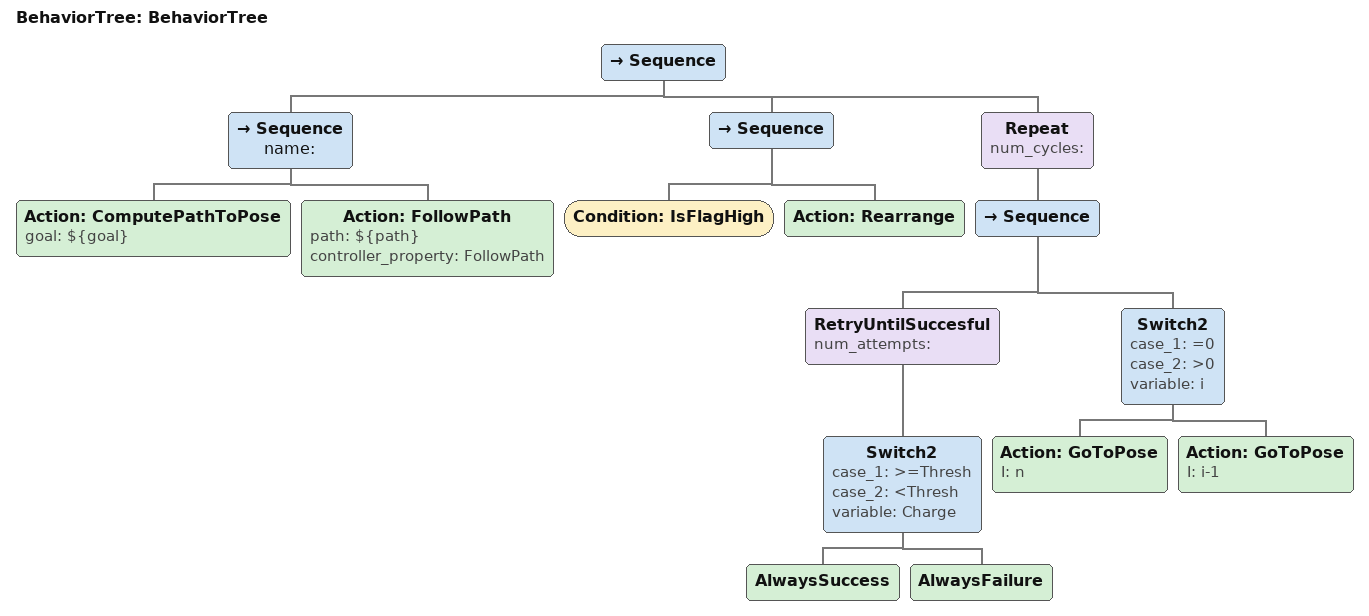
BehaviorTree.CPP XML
<?xml version="1.0"?>
<root main_tree_to_execute="BehaviorTree">
    <BehaviorTree ID="BehaviorTree">
        <Sequence>
            <Sequence name="">
                <Action ID="ComputePathToPose" goal="${goal}"/>
                <Action ID="FollowPath" path="${path}" controller_property="FollowPath"/>
            </Sequence>
            <Sequence>
                <Condition ID="IsFlagHigh"/>
                <Action ID="Rearrange"/>
            </Sequence>
            <Repeat num_cycles="">
                <Sequence>
                    <RetryUntilSuccesful num_attempts="">
                        <Switch2 case_1="&gt;=Thresh" case_2="&lt;Thresh" variable="Charge">
                            <AlwaysSuccess/>
                            <AlwaysFailure/>
                        </Switch2>
                    </RetryUntilSuccesful>
                    <Switch2 case_1="=0" case_2="&gt;0" variable="i">
                        <Action I="n" ID="GoToPose"/>
                        <Action I="i-1" ID="GoToPose"/>
                    </Switch2>
                </Sequence>
            </Repeat>
        </Sequence>
    </BehaviorTree>
</root>
